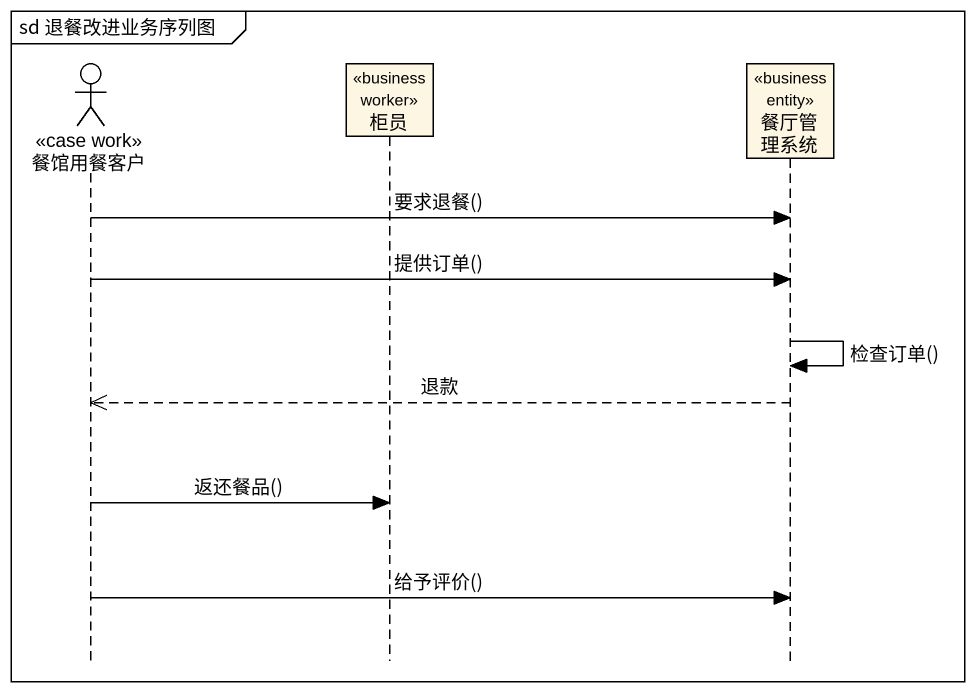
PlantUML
@startuml
mainframe sd 退餐改进业务序列图
hide footbox
actor 餐馆用餐客户 <<case work>>
participant 柜员 <<business worker>>
participant 餐厅管理系统 <<business entity>>

餐馆用餐客户 -> 餐厅管理系统 : 要求退餐()
餐馆用餐客户 -> 餐厅管理系统 : 提供订单()
餐厅管理系统 -> 餐厅管理系统 : 检查订单()
餐厅管理系统 -->> 餐馆用餐客户 : 退款
餐馆用餐客户 -> 柜员 : 返还餐品()
餐馆用餐客户 -> 餐厅管理系统 : 给予评价()
@enduml
